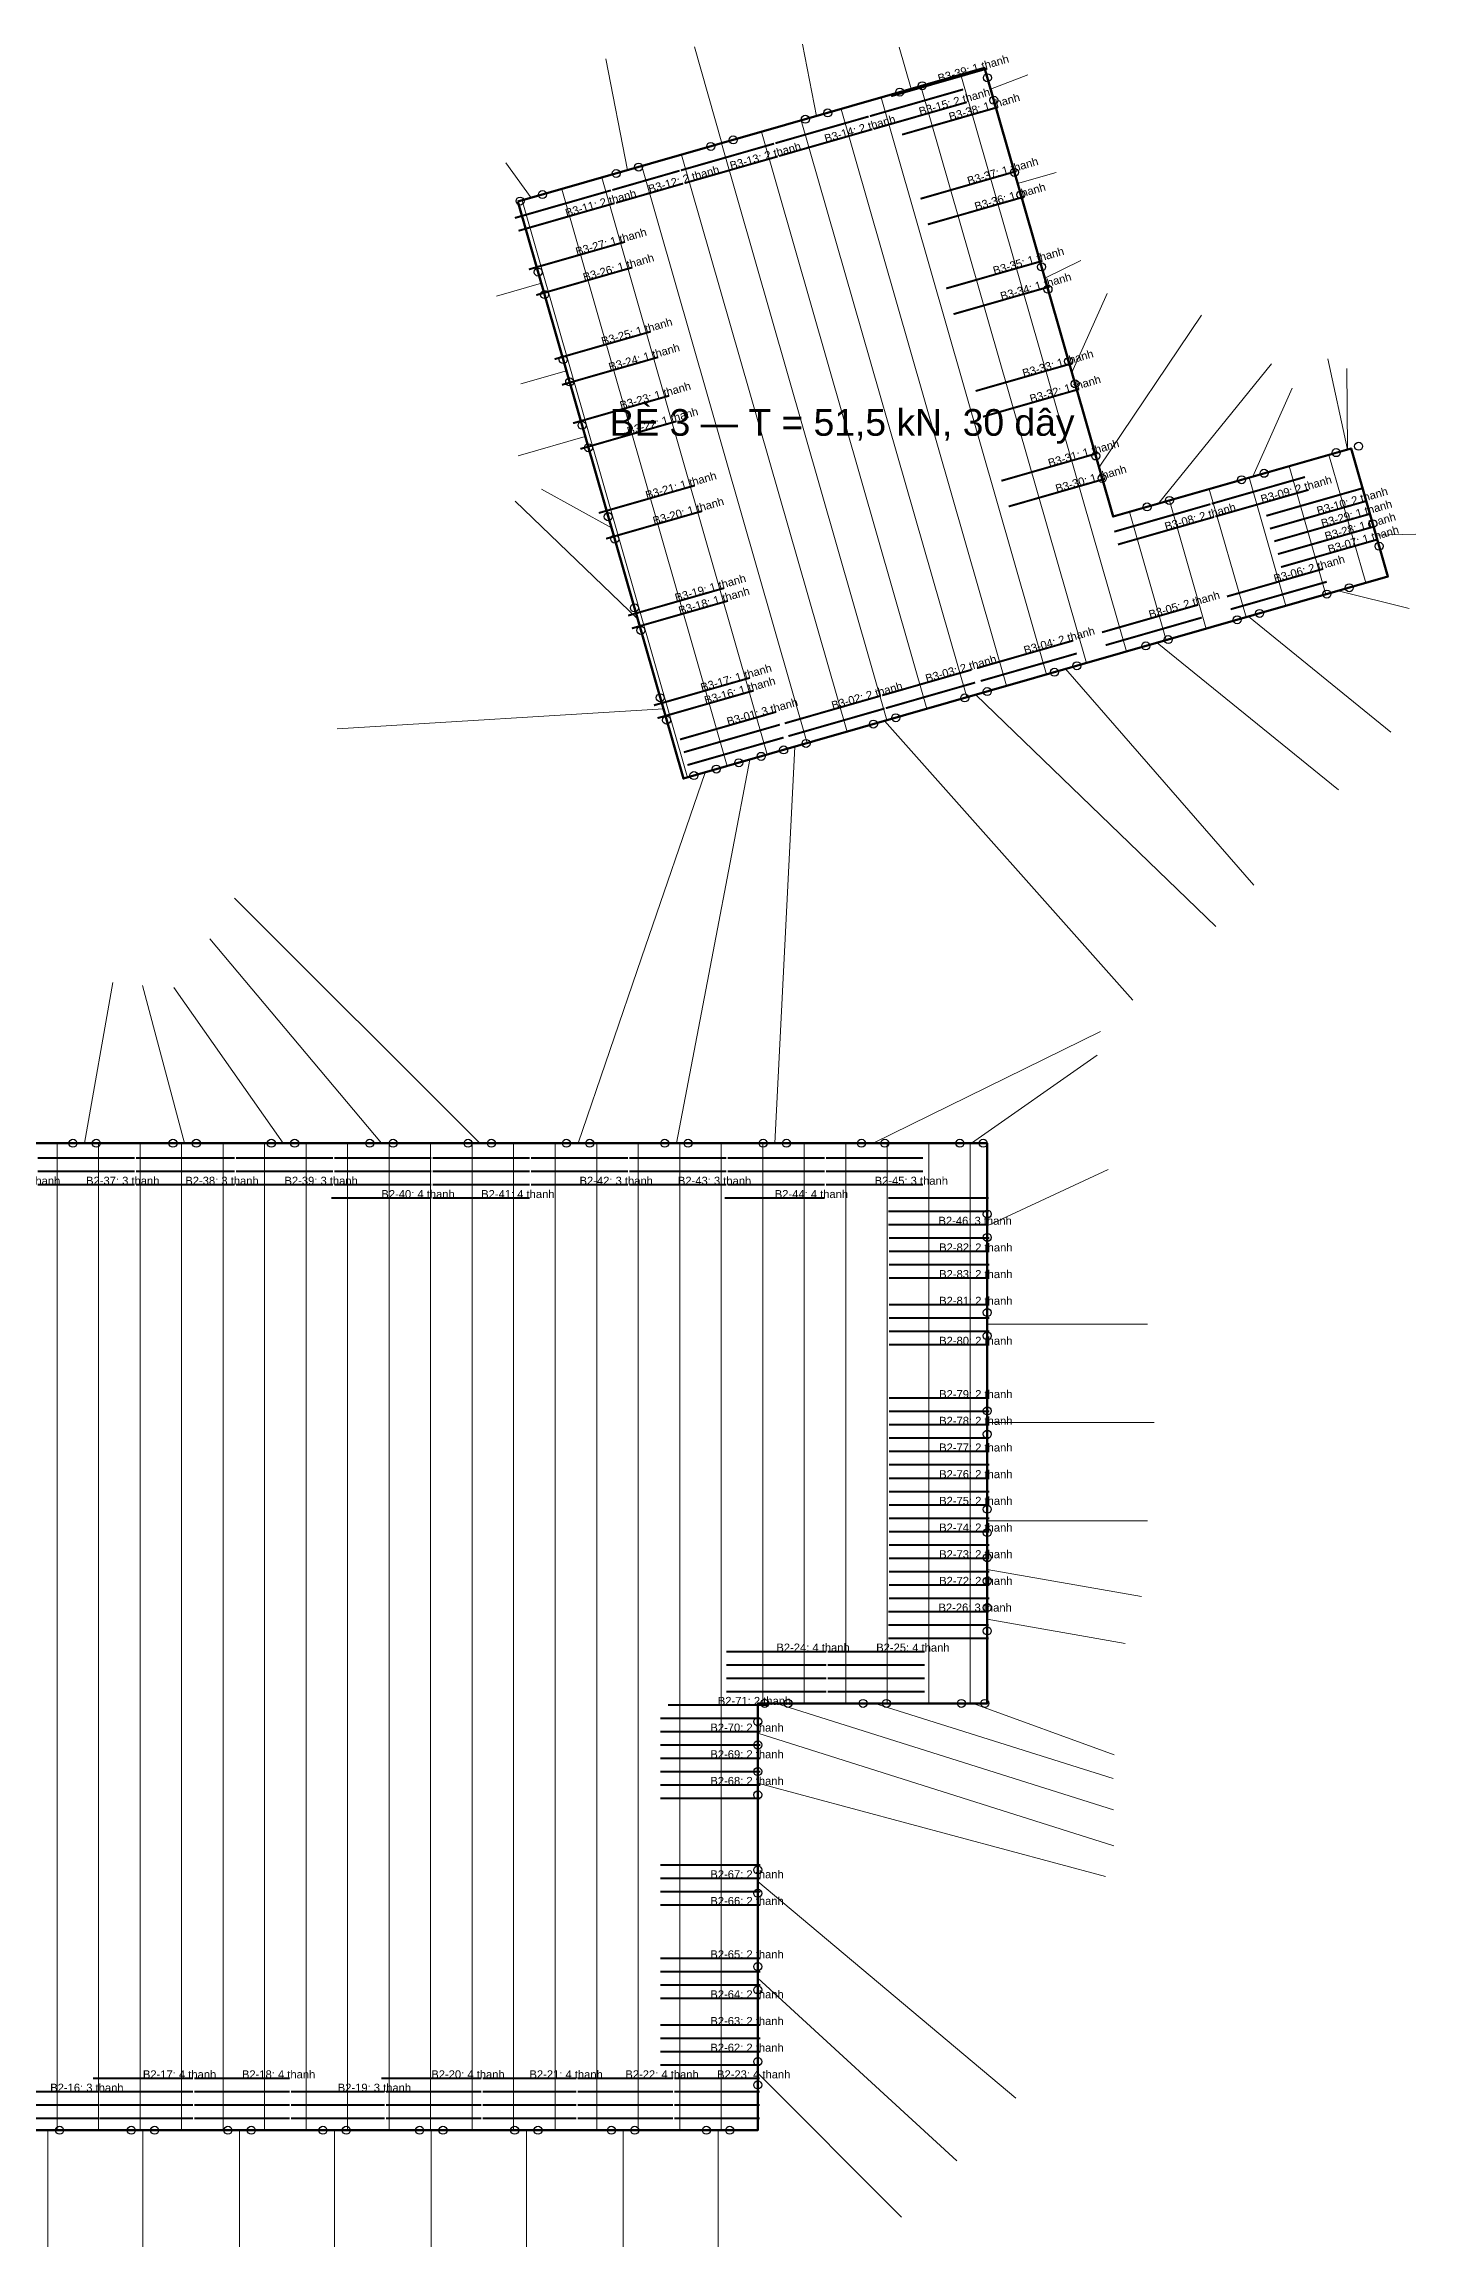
# Model space of a CAD drawing. Header units: metres. Extents: x -255 to 879, y -259 to 301.
# Drawn here: x 254.1 to 459.8, y -258.5 to 71.8 of the extents above; entities that cross this region are included whole.
import ezdxf

# ---------------------------------------------------------------- set-up
doc = ezdxf.new("R2010")
doc.units = ezdxf.units.M
for name, color, linetype, lineweight in [('BE_PIN', 7, 'Continuous', 50), ('BICH_NEO', 1, 'Continuous', 25), ('DAY_NEO', 5, 'Continuous', 0), ('GIA_CUONG_40x60', 1, 'Continuous', 70), ('KHUNG_C52', 8, 'Continuous', 0)]:
    doc.layers.add(name, color=color, linetype=linetype, lineweight=lineweight)
doc.styles.add('VN', font='arial.ttf')

msp = doc.modelspace()

# ---------------------------------------------------------------- linework, layer by layer
at = {"layer": 'BE_PIN'}
for points in [[(325.17, 48.16), (349.98, -38.36), (455.62, -8.06), (450.11, 11.16), (414.42, 0.93), (395.13, 68.22)], [(12.64, -180.04), (67.3, -180.04), (67.3, -241.04), (361.13, -241.04), (361.13, -177.04), (395.55, -177.04), (395.55, -93.04), (104.94, -93.04), (104.94, -131.03), (12.64, -131.03)]]:
    msp.add_lwpolyline(points, close=True, dxfattribs=at)
at = {"layer": 'BICH_NEO'}
for centre in [(385.79, 65.54), (395.56, 66.73), (382.43, 64.58), (396.52, 63.37), (368.26, 60.51), (371.62, 61.47), (354.08, 56.45), (357.44, 57.41), (339.9, 52.38), (343.26, 53.34), (399.62, 52.55), (328.84, 49.21), (400.58, 49.19), (325.48, 48.25), (328.2, 37.59), (403.69, 38.38), (329.16, 34.23), (404.65, 35.02), (331.96, 24.48), (407.75, 24.2), (332.92, 21.12), (408.71, 20.84), (334.78, 14.62), (335.74, 11.26), (411.82, 10.02), (447.87, 10.52), (447.87, 10.52), (451.23, 11.48), (451.23, 11.48), (412.78, 6.66), (433.69, 6.46), (437.05, 7.42), (422.87, 3.35), (338.71, 0.92), (419.51, 2.39), (453.35, -0.15), (339.67, -2.44), (454.31, -3.51), (449.83, -9.73), (342.64, -12.77), (436.38, -13.58), (446.47, -10.69), (343.6, -16.13), (433.02, -14.54), (419.32, -18.47), (422.68, -17.51), (405.62, -22.4), (408.98, -21.44), (346.5, -26.23), (392.17, -26.26), (395.53, -25.3), (347.46, -29.59), (378.47, -30.19), (381.83, -29.23), (368.37, -33.09), (358.28, -35.98), (361.64, -35.02), (365.01, -34.05), (351.55, -37.9), (354.91, -36.94), (258.43, -93.04), (261.93, -93.04), (273.43, -93.04), (276.93, -93.04), (288.18, -93.04), (291.68, -93.04), (302.93, -93.04), (306.43, -93.04), (317.68, -93.04), (321.18, -93.04), (332.43, -93.04), (335.93, -93.04), (347.18, -93.04), (350.68, -93.04), (361.93, -93.04), (365.43, -93.04), (376.68, -93.04), (380.18, -93.04), (391.43, -93.04), (394.93, -93.04), (395.55, -103.67), (395.55, -107.17), (395.55, -118.42), (395.55, -121.92), (395.55, -133.17), (395.55, -136.67), (395.55, -147.92), (395.55, -151.42), (395.55, -155.19), (395.55, -158.69), (395.55, -162.67), (395.55, -166.17), (362.17, -177.04), (365.67, -177.04), (376.92, -177.04), (380.42, -177.04), (391.67, -177.04), (395.17, -177.04), (361.13, -179.77), (361.13, -183.27), (361.13, -187.25), (361.13, -190.75), (361.13, -202), (361.13, -205.5), (361.13, -216.5), (361.13, -220), (361.13, -230.75), (361.13, -234.25), (256.42, -241.04), (267.17, -241.04), (270.67, -241.04), (281.67, -241.04), (285.17, -241.04), (295.92, -241.04), (299.42, -241.04), (310.42, -241.04), (313.92, -241.04), (324.67, -241.04), (328.17, -241.04), (339.17, -241.04), (342.67, -241.04), (353.42, -241.04), (356.92, -241.04)]:
    msp.add_circle(centre, 0.6, dxfattribs=at)
at = {"layer": 'DAY_NEO'}
for p, q in [((341.58, 52.86), (338.33, 69.55)), ((355.76, 56.93), (351.62, 71.35)), ((369.94, 60.99), (367.84, 71.79)), ((384.11, 65.06), (382.32, 71.31)), ((396.04, 65.05), (401.64, 67.2)), ((327.16, 48.73), (323.34, 53.99)), ((400.1, 50.87), (405.87, 52.53)), ((404.17, 36.7), (409.56, 39.33)), ((328.68, 35.91), (321.97, 33.99)), ((408.23, 22.52), (413.52, 34.4)), ((412.3, 8.34), (427.68, 31.14)), ((421.19, 2.87), (438.19, 23.85)), ((449.55, 11), (446.63, 24.6)), ((449.55, 11), (449.49, 23.16)), ((332.44, 22.8), (325.58, 20.84)), ((435.37, 6.94), (441.27, 20.19)), ((335.26, 12.94), (325.22, 10.06)), ((339.19, -0.76), (328.7, 5.06)), ((343.12, -14.45), (324.77, 3.26)), ((453.83, -1.83), (459.83, -1.72)), ((448.15, -10.21), (458.82, -12.87)), ((434.7, -14.06), (456.07, -31.37)), ((421, -17.99), (448.2, -40.02)), ((407.3, -21.92), (435.52, -54.36)), ((393.85, -25.78), (429.81, -60.52)), ((346.98, -27.91), (298.07, -30.9)), ((380.15, -29.71), (417.36, -71.56)), ((359.96, -35.5), (354.45, -64.27)), ((366.69, -33.57), (365.19, -63.31)), ((353.23, -37.42), (343.71, -65.23)), ((319.43, -93.04), (282.66, -56.27)), ((304.68, -93.04), (278.97, -62.4)), ((334.18, -93.04), (343.71, -65.23)), ((348.93, -93.04), (354.45, -64.27)), ((363.68, -93.04), (365.19, -63.31)), ((260.18, -93.04), (264.43, -68.91)), ((275.18, -93.04), (268.84, -69.37)), ((289.93, -93.04), (273.58, -69.69)), ((378.43, -93.04), (412.53, -76.28)), ((393.18, -93.04), (412.02, -79.85)), ((395.55, -105.42), (413.68, -96.97)), ((395.55, -120.17), (419.55, -120.17)), ((395.55, -134.92), (420.55, -134.92)), ((395.55, -149.67), (419.55, -149.67)), ((395.55, -156.94), (418.69, -161.02)), ((395.55, -164.42), (416.23, -168.07)), ((363.92, -177.04), (414.46, -192.99)), ((378.67, -177.04), (414.43, -188.32)), ((393.42, -177.04), (414.56, -184.74)), ((361.13, -181.52), (414.53, -198.38)), ((361.13, -189), (413.29, -202.98)), ((361.13, -203.75), (399.82, -236.21)), ((361.13, -218.25), (390.99, -245.61)), ((361.13, -232.5), (382.7, -254.07)), ((254.67, -241.04), (254.67, -258.54)), ((268.92, -241.04), (268.92, -258.54)), ((283.42, -241.04), (283.42, -258.54)), ((297.67, -241.04), (297.67, -258.54)), ((312.17, -241.04), (312.17, -258.54)), ((326.42, -241.04), (326.42, -258.54)), ((340.92, -241.04), (340.92, -258.54)), ((355.17, -241.04), (355.17, -258.54))]:
    msp.add_line(p, q, dxfattribs=at)
at = {"layer": 'GIA_CUONG_40x60', "const_width": 0.3}
for points in [[(381.12, 63.97), (395.54, 68.11)], [(377.95, 60.98), (391.93, 64.99)], [(378.5, 59.06), (392.48, 63.07)], [(363.77, 56.92), (377.76, 60.93)], [(382.77, 58.21), (397.19, 62.34)], [(349.59, 52.85), (363.58, 56.86)], [(364.32, 55), (378.31, 59.01)], [(339.31, 49.9), (349.4, 52.8)], [(350.14, 50.93), (364.13, 54.94)], [(385.53, 48.59), (399.95, 52.73)], [(324.69, 45.71), (339.11, 49.85)], [(339.86, 47.98), (349.95, 50.88)], [(325.25, 43.79), (339.66, 47.93)], [(386.63, 44.75), (401.05, 48.88)], [(326.8, 38), (341.22, 42.13)], [(327.91, 34.15), (342.32, 38.29)], [(389.39, 35.14), (403.81, 39.27)], [(390.49, 31.29), (404.91, 35.42)], [(330.66, 24.54), (345.08, 28.67)], [(331.76, 20.69), (346.18, 24.83)], [(393.8, 19.76), (408.22, 23.89)], [(394.9, 15.91), (409.32, 20.04)], [(333.42, 14.93), (347.84, 19.06)], [(334.52, 11.08), (348.94, 15.22)], [(397.66, 6.3), (412.07, 10.43)], [(398.76, 2.45), (413.18, 6.59)], [(429.2, 2.86), (443.19, 6.87)], [(337.28, 1.47), (351.7, 5.6)], [(429.75, 0.94), (443.74, 4.95)], [(437.39, 1.05), (451.81, 5.18)], [(437.94, -0.88), (452.36, 3.26)], [(338.38, -2.38), (352.8, 1.76)], [(414.59, -1.33), (429.01, 2.8)], [(415.14, -3.25), (429.56, 0.88)], [(438.59, -2.77), (453.01, 1.36)], [(439.14, -4.69), (453.56, -0.56)], [(439.6, -6.64), (454.02, -2.51)], [(341.69, -13.91), (356.11, -9.78)], [(431.49, -11.05), (445.91, -6.91)], [(432.04, -12.97), (446.46, -8.84)], [(342.24, -15.83), (356.66, -11.7)], [(412.75, -16.42), (427.17, -12.29)], [(413.3, -18.35), (427.72, -14.21)], [(394, -21.8), (408.42, -17.66)], [(394.56, -23.72), (408.97, -19.59)], [(345.55, -27.37), (359.97, -23.24)], [(379.78, -25.88), (393.17, -22.04)], [(346.1, -29.29), (360.52, -25.16)], [(365.17, -30.07), (379.59, -25.93)], [(380.33, -27.8), (393.72, -23.96)], [(349.47, -32.49), (363.89, -28.35)], [(365.72, -31.99), (380.14, -27.85)], [(350.03, -34.41), (364.44, -30.27)], [(350.58, -36.33), (365, -32.2)], [(253.13, -95.26), (267.68, -95.26)], [(267.88, -95.26), (282.68, -95.26)], [(282.88, -95.26), (297.43, -95.26)], [(297.63, -95.26), (312.18, -95.26)], [(312.38, -95.26), (326.93, -95.26)], [(327.13, -95.26), (341.68, -95.26)], [(341.88, -95.26), (356.43, -95.26)], [(356.63, -95.26), (371.18, -95.26)], [(371.38, -95.26), (385.93, -95.26)], [(253.13, -97.26), (267.68, -97.26)], [(267.88, -97.26), (282.68, -97.26)], [(282.88, -97.26), (297.43, -97.26)], [(297.63, -97.26), (312.18, -97.26)], [(312.38, -97.26), (326.93, -97.26)], [(327.13, -97.26), (341.68, -97.26)], [(341.88, -97.26), (356.43, -97.26)], [(356.63, -97.26), (371.18, -97.26)], [(371.38, -97.26), (385.93, -97.26)], [(253.13, -99.26), (267.68, -99.26)], [(267.88, -99.26), (282.68, -99.26)], [(282.88, -99.26), (297.43, -99.26)], [(297.18, -101.26), (312.18, -101.26)], [(297.63, -99.26), (312.18, -99.26)], [(312.38, -99.26), (326.93, -99.26)], [(312.38, -101.26), (326.93, -101.26)], [(327.13, -99.26), (341.68, -99.26)], [(341.88, -99.26), (356.43, -99.26)], [(356.18, -101.26), (371.18, -101.26)], [(356.63, -99.26), (371.18, -99.26)], [(371.38, -99.26), (385.93, -99.26)], [(380.73, -101.26), (395.73, -101.26)], [(380.73, -103.26), (395.73, -103.26)], [(380.73, -105.26), (395.73, -105.26)], [(380.83, -107.26), (395.83, -107.26)], [(380.83, -109.26), (395.83, -109.26)], [(380.83, -111.26), (395.83, -111.26)], [(380.83, -113.26), (395.83, -113.26)], [(380.83, -117.26), (395.83, -117.26)], [(380.83, -119.26), (395.83, -119.26)], [(380.83, -121.26), (395.83, -121.26)], [(380.83, -123.26), (395.83, -123.26)], [(380.83, -131.26), (395.83, -131.26)], [(380.83, -133.26), (395.83, -133.26)], [(380.83, -135.26), (395.83, -135.26)], [(380.83, -137.26), (395.83, -137.26)], [(380.83, -139.26), (395.83, -139.26)], [(380.83, -141.26), (395.83, -141.26)], [(380.83, -143.26), (395.83, -143.26)], [(380.83, -145.26), (395.83, -145.26)], [(380.83, -147.26), (395.83, -147.26)], [(380.83, -149.26), (395.83, -149.26)], [(380.83, -151.26), (395.83, -151.26)], [(380.83, -153.26), (395.83, -153.26)], [(380.83, -155.26), (395.83, -155.26)], [(380.83, -157.26), (395.83, -157.26)], [(380.83, -159.26), (395.83, -159.26)], [(380.83, -161.26), (395.83, -161.26)], [(380.73, -163.26), (395.73, -163.26)], [(380.73, -165.26), (395.73, -165.26)], [(380.73, -167.26), (395.73, -167.26)], [(356.42, -169.26), (371.42, -169.26)], [(356.42, -171.26), (371.42, -171.26)], [(371.62, -169.26), (386.17, -169.26)], [(371.62, -171.26), (386.17, -171.26)], [(356.42, -173.26), (371.42, -173.26)], [(371.62, -173.26), (386.17, -173.26)], [(347.64, -177.26), (362.64, -177.26)], [(356.42, -175.26), (371.42, -175.26)], [(371.62, -175.26), (386.17, -175.26)], [(346.52, -179.26), (361.52, -179.26)], [(346.52, -181.26), (361.52, -181.26)], [(346.52, -183.26), (361.52, -183.26)], [(346.52, -185.26), (361.52, -185.26)], [(346.52, -187.26), (361.52, -187.26)], [(346.52, -189.26), (361.52, -189.26)], [(346.52, -191.26), (361.52, -191.26)], [(346.52, -201.26), (361.52, -201.26)], [(346.52, -203.26), (361.52, -203.26)], [(346.52, -205.26), (361.52, -205.26)], [(346.52, -207.26), (361.52, -207.26)], [(346.52, -215.26), (361.52, -215.26)], [(346.52, -217.26), (361.52, -217.26)], [(346.52, -219.26), (361.52, -219.26)], [(346.52, -221.26), (361.52, -221.26)], [(346.52, -225.26), (361.52, -225.26)], [(346.52, -227.26), (361.52, -227.26)], [(346.52, -229.26), (361.52, -229.26)], [(346.52, -231.26), (361.52, -231.26)], [(261.42, -233.26), (276.42, -233.26)], [(276.62, -233.26), (290.92, -233.26)], [(304.67, -233.26), (319.67, -233.26)], [(319.87, -233.26), (333.92, -233.26)], [(334.12, -233.26), (348.42, -233.26)], [(348.62, -233.26), (361.42, -233.26)], [(247.87, -235.26), (262.17, -235.26)], [(247.87, -237.26), (262.17, -237.26)], [(262.37, -235.26), (276.42, -235.26)], [(262.37, -237.26), (276.42, -237.26)], [(276.62, -235.26), (290.92, -235.26)], [(276.62, -237.26), (290.92, -237.26)], [(291.12, -235.26), (305.17, -235.26)], [(291.12, -237.26), (305.17, -237.26)], [(305.37, -235.26), (319.67, -235.26)], [(305.37, -237.26), (319.67, -237.26)], [(319.87, -235.26), (333.92, -235.26)], [(319.87, -237.26), (333.92, -237.26)], [(334.12, -235.26), (348.42, -235.26)], [(334.12, -237.26), (348.42, -237.26)], [(348.62, -235.26), (361.42, -235.26)], [(348.62, -237.26), (361.42, -237.26)], [(247.87, -239.26), (262.17, -239.26)], [(262.37, -239.26), (276.42, -239.26)], [(276.62, -239.26), (290.92, -239.26)], [(291.12, -239.26), (305.17, -239.26)], [(305.37, -239.26), (319.67, -239.26)], [(319.87, -239.26), (333.92, -239.26)], [(334.12, -239.26), (348.42, -239.26)], [(348.62, -239.26), (361.42, -239.26)]]:
    msp.add_lwpolyline(points, dxfattribs=at)
at = {"layer": 'KHUNG_C52'}
for p, q in [((416.4, -19.31), (391.59, 67.2)), ((404.43, -22.74), (379.62, 63.77)), ((410.41, -21.03), (385.6, 65.49)), ((392.46, -26.17), (367.65, 60.34)), ((398.44, -24.46), (373.64, 62.05)), ((380.49, -29.61), (355.68, 56.91)), ((386.48, -27.89), (361.67, 58.62)), ((368.52, -33.04), (343.72, 53.48)), ((374.51, -31.32), (349.7, 55.19)), ((356.56, -36.47), (331.75, 50.04)), ((362.54, -34.75), (337.73, 51.76)), ((350.57, -38.19), (325.77, 48.33)), ((452.3, -9.02), (446.79, 10.21)), ((440.33, -12.45), (434.82, 6.78)), ((446.31, -10.73), (440.8, 8.49)), ((428.36, -15.88), (422.85, 3.35)), ((434.35, -14.16), (428.83, 5.06)), ((422.38, -17.6), (416.87, 1.63)), ((256.04, -241.04), (256.04, -93.04)), ((262.27, -241.04), (262.27, -93.04)), ((268.49, -241.04), (268.49, -93.04)), ((274.72, -241.04), (274.72, -93.04)), ((280.94, -241.04), (280.94, -93.04)), ((287.17, -241.04), (287.17, -93.04)), ((293.39, -241.04), (293.39, -93.04)), ((299.62, -241.04), (299.62, -93.04)), ((305.84, -241.04), (305.84, -93.04)), ((312.07, -241.04), (312.07, -93.04)), ((318.29, -241.04), (318.29, -93.04)), ((324.52, -241.04), (324.52, -93.04)), ((330.74, -241.04), (330.74, -93.04)), ((336.97, -241.04), (336.97, -93.04)), ((343.19, -241.04), (343.19, -93.04)), ((349.42, -241.04), (349.42, -93.04)), ((355.64, -241.04), (355.64, -93.04)), ((361.87, -177.04), (361.87, -93.04)), ((368.09, -177.04), (368.09, -93.04)), ((374.32, -177.04), (374.32, -93.04)), ((380.54, -177.04), (380.54, -93.04)), ((386.77, -177.04), (386.77, -93.04)), ((392.99, -177.04), (392.99, -93.04))]:
    msp.add_line(p, q, dxfattribs=at)

# ---------------------------------------------------------------- texts
at = {"layer": 'BE_PIN', "style": 'VN'}
msp.add_text('BÈ 3 — T = 51,5 kN, 30 dây', height=4, dxfattribs=at).set_placement((338.91, 13.05))
at = {"layer": 'GIA_CUONG_40x60', "style": 'VN'}
for s, p in [('B3-39: 1 thanh', (388.33, 66.04)), ('B3-15: 2 thanh', (385.49, 61.07)), ('B3-38: 1 thanh', (389.98, 60.27)), ('B3-14: 2 thanh', (371.32, 57)), ('B3-13: 2 thanh', (357.14, 52.94)), ('B3-12: 2 thanh', (344.9, 49.43)), ('B3-37: 1 thanh', (392.74, 50.66)), ('B3-11: 2 thanh', (332.46, 45.86)), ('B3-36: 1 thanh', (393.84, 46.82)), ('B3-27: 1 thanh', (334.01, 40.06)), ('B3-26: 1 thanh', (335.12, 36.22)), ('B3-35: 1 thanh', (396.6, 37.2)), ('B3-34: 1 thanh', (397.7, 33.36)), ('B3-25: 1 thanh', (337.87, 26.61)), ('B3-24: 1 thanh', (338.97, 22.76)), ('B3-33: 1 thanh', (401.01, 21.82)), ('B3-23: 1 thanh', (340.63, 16.99)), ('B3-32: 1 thanh', (402.11, 17.98)), ('B3-22: 1 thanh', (341.73, 13.15)), ('B3-31: 1 thanh', (404.86, 8.36)), ('B3-21: 1 thanh', (344.49, 3.54)), ('B3-30: 1 thanh', (405.97, 4.52)), ('B3-09: 2 thanh', (436.75, 2.94)), ('B3-20: 1 thanh', (345.59, -0.31)), ('B3-10: 2 thanh', (445.15, 1.19)), ('B3-29: 1 thanh', (445.8, -0.7)), ('B3-08: 2 thanh', (422.35, -1.18)), ('B3-28: 1 thanh', (446.35, -2.63)), ('B3-07: 1 thanh', (446.81, -4.58)), ('B3-06: 2 thanh', (438.7, -8.98)), ('B3-19: 1 thanh', (348.9, -11.84)), ('B3-18: 1 thanh', (349.45, -13.77)), ('B3-05: 2 thanh', (419.96, -14.36)), ('B3-04: 2 thanh', (401.21, -19.73)), ('B3-17: 1 thanh', (352.76, -25.3)), ('B3-03: 2 thanh', (386.47, -23.96)), ('B3-16: 1 thanh', (353.31, -27.23)), ('B3-01: 3 thanh', (356.68, -30.42)), ('B3-02: 2 thanh', (372.38, -28))]:
    msp.add_text(s, height=1.2, rotation=16, dxfattribs=at).set_placement(p)
for s, p in [('B2-36: 3 thanh', (245.53, -99.26)), ('B2-37: 3 thanh', (260.4, -99.26)), ('B2-38: 3 thanh', (275.28, -99.26)), ('B2-39: 3 thanh', (290.15, -99.26)), ('B2-42: 3 thanh', (334.4, -99.26)), ('B2-43: 3 thanh', (349.15, -99.26)), ('B2-45: 3 thanh', (378.65, -99.26)), ('B2-40: 4 thanh', (304.68, -101.26)), ('B2-41: 4 thanh', (319.65, -101.26)), ('B2-44: 4 thanh', (363.68, -101.26)), ('B2-46: 3 thanh', (388.23, -105.26)), ('B2-82: 2 thanh', (388.33, -109.26)), ('B2-83: 2 thanh', (388.33, -113.26)), ('B2-81: 2 thanh', (388.33, -117.26)), ('B2-80: 2 thanh', (388.33, -123.26)), ('B2-79: 2 thanh', (388.33, -131.26)), ('B2-78: 2 thanh', (388.33, -135.26)), ('B2-77: 2 thanh', (388.33, -139.26)), ('B2-76: 2 thanh', (388.33, -143.26)), ('B2-75: 2 thanh', (388.33, -147.26)), ('B2-74: 2 thanh', (388.33, -151.26)), ('B2-73: 2 thanh', (388.33, -155.26)), ('B2-72: 2 thanh', (388.33, -159.26)), ('B2-26: 3 thanh', (388.23, -163.26)), ('B2-24: 4 thanh', (363.92, -169.26)), ('B2-25: 4 thanh', (378.89, -169.26)), ('B2-71: 2 thanh', (355.14, -177.26)), ('B2-70: 2 thanh', (354.02, -181.26)), ('B2-69: 2 thanh', (354.02, -185.26)), ('B2-68: 2 thanh', (354.02, -189.26)), ('B2-67: 2 thanh', (354.02, -203.26)), ('B2-66: 2 thanh', (354.02, -207.26)), ('B2-65: 2 thanh', (354.02, -215.26)), ('B2-64: 2 thanh', (354.02, -221.26)), ('B2-63: 2 thanh', (354.02, -225.26)), ('B2-62: 2 thanh', (354.02, -229.26)), ('B2-16: 3 thanh', (255.02, -235.26)), ('B2-17: 4 thanh', (268.92, -233.26)), ('B2-18: 4 thanh', (283.77, -233.26)), ('B2-19: 3 thanh', (298.14, -235.26)), ('B2-20: 4 thanh', (312.17, -233.26)), ('B2-21: 4 thanh', (326.89, -233.26)), ('B2-22: 4 thanh', (341.27, -233.26)), ('B2-23: 4 thanh', (355.02, -233.26))]:
    msp.add_text(s, height=1.2, dxfattribs=at).set_placement(p)

doc.saveas('drawing.dxf')
